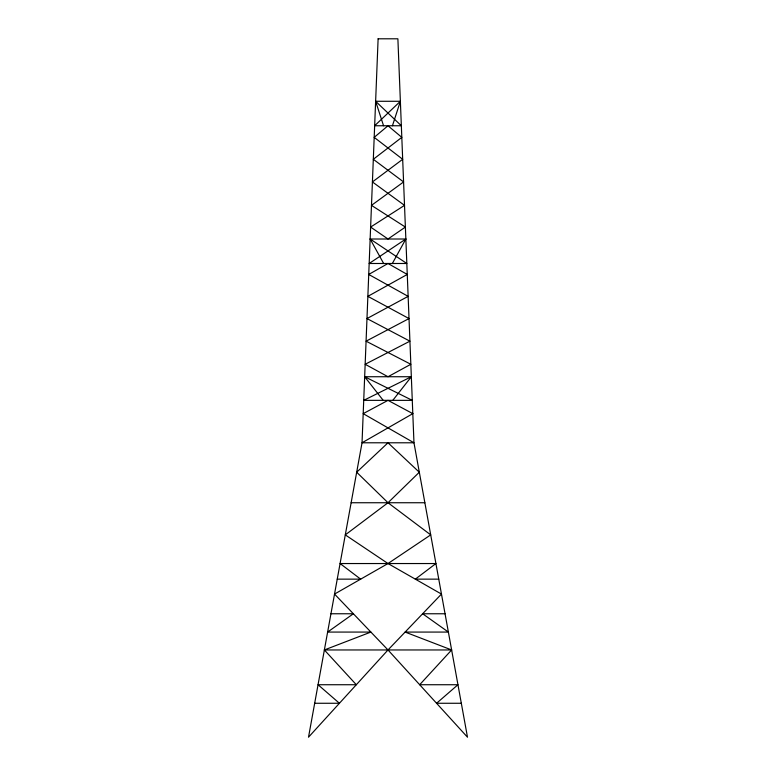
<?xml version="1.0" encoding="UTF-8"?>
<svg xmlns="http://www.w3.org/2000/svg" width="776" height="776" viewBox="0 0 776 776"><rect width="100%" height="100%" fill="white"/><g stroke="black" fill="none" stroke-linecap="round" stroke-linejoin="round"><path stroke-width="1.16" d="M392.433 125.761L400.377 101.278L375.623 101.278L383.567 125.761M392.346 263.491L405.858 239.008L370.142 239.008L383.654 263.491M392.801 400.348L411.338 376.738L364.662 376.738L383.199 400.348M445.046 613.758L422.639 613.758L448.373 632.071L405.12 632.071L451.632 649.958L419.68 684.733L457.947 684.733L436.578 703.269L461.322 703.269M400.377 101.278L374.653 125.761L401.347 125.761L375.623 101.278M405.858 239.008L369.172 263.491L406.828 263.491L370.142 239.008M411.338 376.738L363.721 400.348L412.279 400.348L364.662 376.738M314.678 703.269L339.422 703.269L318.053 684.733L356.32 684.733L324.368 649.958L370.88 632.071L327.627 632.071L353.361 613.758L330.954 613.758M351.14 502.741L424.86 502.741M337.25 579.148L360.665 579.148L340.082 563.541L435.918 563.541L415.335 579.148L438.75 579.148M324.368 649.958L451.632 649.958M378.116 38.8L362.033 442.786L308.509 737.2L388 649.958L441.466 594.077L388 563.541L345.291 534.887L388 502.741L419.312 472.235L388 442.786L356.688 472.235L388 502.741L430.709 534.887L388 563.541L334.534 594.077L388 649.958L467.491 737.2L413.967 442.786L397.884 38.8L378.116 38.8M388 125.761L374.187 137.362L402.686 159.293L372.412 181.943L404.519 205.368L370.618 227.067L388 239.008L405.382 227.067L371.481 205.368L403.588 181.943L373.314 159.293L401.813 137.362L388 125.761M412.803 413.647L362.033 442.786L413.967 442.786L363.197 413.647L388 400.348L412.803 413.647M388 263.491L368.736 274.452L408.137 296.354L366.98 318.567L409.922 341.178L365.156 364.284L388 376.738L410.844 364.284L366.078 341.178L409.02 318.567L367.863 296.354L407.264 274.452L388 263.491"/></g></svg>
